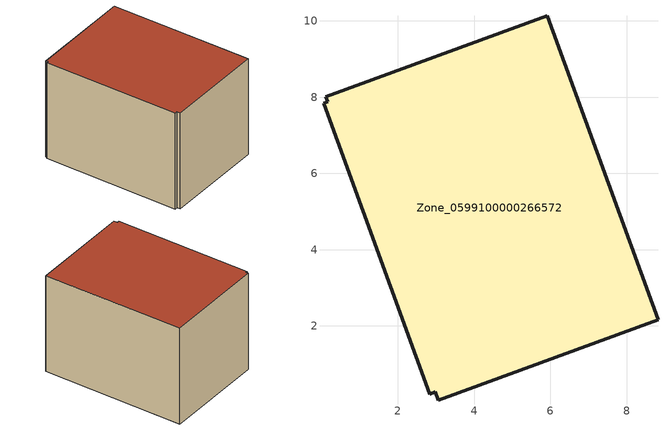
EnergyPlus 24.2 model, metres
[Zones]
Zone_0599100000266572
 floor ground (C_G): 3.06,0.06 2.98,0.27 2.83,0.21 0.05,7.84 0.15,7.87 0.11,8.01 5.91,10.13 8.82,2.16 z3.3
 wall outside (C_F): 5.91,10.13 0.11,8.01 0.15,7.87 0.05,7.84 2.83,0.21 2.98,0.27 3.06,0.06 8.82,2.16 5.91,10.13 z3.3:9.31
 roof outside (C_R): 2.83,0.21 2.98,0.27 3.06,0.06 8.82,2.16 5.91,10.13 0.11,8.01 0.15,7.87 0.05,7.84 z9.31
[BUILDING]
Pand.0599100000266572: North Axis=0; Terrain=City; Loads Convergence Tolerance Value=0.04; Temperature Convergence Tolerance Value=0.4; Solar Distribution=FullExterior; Maximum Number of Warmup Days=25; Minimum Number of Warmup Days=1
[Site:Location]
Rotterdam.The.Hague.AP_ZH_NLD Design_Conditions: Latitude=51.96; Longitude=4.45; Time Zone=1; Elevation=-4.5
[SITE:GROUNDTEMPERATURE:BUILDINGSURFACE]
18, 18, 18, 18, 18, 18, 18, 18, 18, 18, 18, 18
[MATERIAL] Thermal Absorptance=0.9; Solar Absorptance=0.7; Visible Absorptance=0.7
Name | Roughness | Thickness | Conductivity | Density | Specific Heat
G.TC.1946-1964 | MediumSmooth | 0.15 | 1 | 540 | 1210
F.TC.1946-1964 | Rough | 0.3 | 0.857143 | 1920 | 840
R.TC.1946-1964 | MediumRough | 0.2 | 0.235294 | 1500 | 1000
[CONSTRUCTION]
C_G: G.TC.1946-1964
C_F: F.TC.1946-1964
C_R: R.TC.1946-1964
[ZONE]
Zone_0599100000266572: Type=1; Multiplier=1; Ceiling Height=Autocalculate; Volume=Autocalculate; Floor Area=autocalculate; Part of Total Floor Area=Yes
[ZONEINFILTRATION:DESIGNFLOWRATE]
Infil_Zone_0599100000266572: Zone or ZoneList or Space or SpaceList=Zone_0599100000266572; Schedule=AlwaysOn; Design Flow Rate Calculation Method=Flow/Area; Flow Rate per Floor Area=0.003; Constant Term Coefficient=1; Temperature Term Coefficient=0; Velocity Term Coefficient=0; Velocity Squared Term Coefficient=0
[HVACTEMPLATE:ZONE:IDEALLOADSAIRSYSTEM]
Zone_0599100000266572: Maximum Heating Supply Air Temperature=50; Minimum Cooling Supply Air Temperature=13; Maximum Heating Supply Air Humidity Ratio=0.0156; Minimum Cooling Supply Air Humidity Ratio=0.0077; Heating Limit=NoLimit; Cooling Limit=NoLimit; Dehumidification Control Type=ConstantSensibleHeatRatio; Cooling Sensible Heat Ratio=0.7; Dehumidification Setpoint=60; Humidification Control Type=None; Humidification Setpoint=30; Outdoor Air Method=None; Outdoor Air Flow Rate per Person=0.00944; Outdoor Air Flow Rate per Zone Floor Area=0; Outdoor Air Flow Rate per Zone=0; Demand Controlled Ventilation Type=None; Outdoor Air Economizer Type=NoEconomizer; Heat Recovery Type=None; Sensible Heat Recovery Effectiveness=0.7; Latent Heat Recovery Effectiveness=0.65
[ZONECONTROL:THERMOSTAT]
ThermostatControl_Zone_0599100000266572: Zone or ZoneList=Zone_0599100000266572; Control Type Schedule=DualSetpointControlType; Control 1=Thermostat_Zone_0599100000266572; Temperature Difference Between Cutout And Setpoint=0
[THERMOSTATSETPOINT:DUALSETPOINT]
Thermostat_Zone_0599100000266572: Heating Setpoint Temperature Schedule=HeatingSetpoint_Zone_0599100000266572; Cooling Setpoint Temperature Schedule=CoolingSetpoint_Zone_0599100000266572
[SCHEDULE:COMPACT]
HeatingSetpoint_Zone_0599100000266572: Through: 12/31, For: AllDays, Until: 24:00, 21
CoolingSetpoint_Zone_0599100000266572: Through: 12/31, For: AllDays, Until: 24:00, 24
DualSetpointControlType: Through: 12/31, For: AllDays, Until: 24:00, 4
AlwaysOn: Through: 12/31, For: AllDays, Until: 24:00, 1
